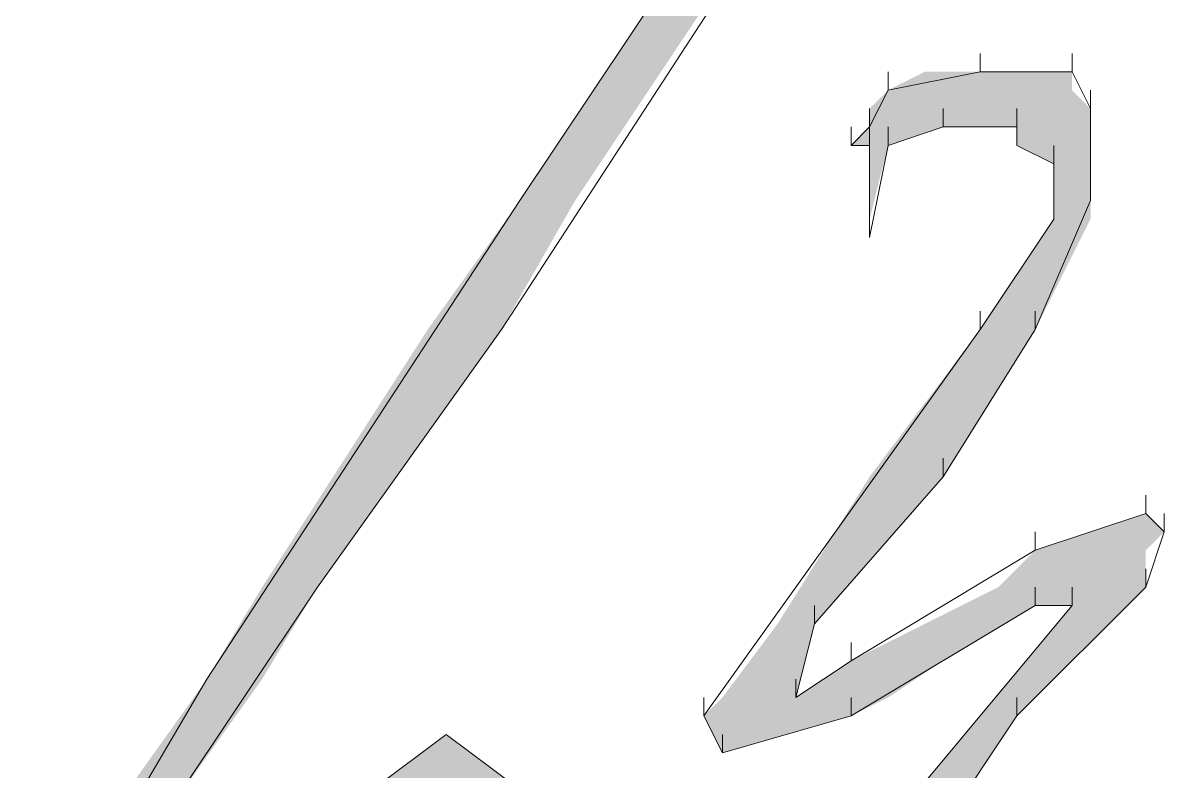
# Model space of a CAD drawing. Header units: millimetres. Extents: x 24 to 410, y 10 to 282.
# Drawn here: x 257.979 to 260.604, y 17.738 to 19.459 of the extents above; entities that cross this region are included whole.
import ezdxf

# ---------------------------------------------------------------- set-up
doc = ezdxf.new("R2010")
doc.units = ezdxf.units.MM
doc.layers.add('Watermark', color=7, linetype='Continuous')

msp = doc.modelspace()

# ---------------------------------------------------------------- hatches: boundary and pattern name
at = {"layer": 'Watermark'}
h = msp.add_hatch(color=256, dxfattribs=at)
h.dxf.hatch_style = 2
h.paths.add_polyline_path([(259.461, 19.558), (259.122333, 19.05), (259.249333, 19.05)])
h = msp.add_hatch(color=256, dxfattribs=at)
h.dxf.hatch_style = 2
h.paths.add_polyline_path([(259.461, 19.558), (259.588, 19.558), (259.249333, 19.05)])
h = msp.add_hatch(color=256, dxfattribs=at)
h.dxf.hatch_style = 2
h.paths.add_polyline_path([(260.053667, 19.346333), (259.969, 19.304), (260.392333, 19.304)])
h = msp.add_hatch(color=256, dxfattribs=at)
h.dxf.hatch_style = 2
h.paths.add_polyline_path([(260.180667, 19.346333), (260.053667, 19.346333), (260.392333, 19.346333)])
h = msp.add_hatch(color=256, dxfattribs=at)
h.dxf.hatch_style = 2
h.paths.add_polyline_path([(260.053667, 19.346333), (260.392333, 19.346333), (260.392333, 19.304)])
h = msp.add_hatch(color=256, dxfattribs=at)
h.dxf.hatch_style = 2
h.paths.add_polyline_path([(259.969, 19.304), (259.926667, 19.261667), (260.434667, 19.261667)])
h = msp.add_hatch(color=256, dxfattribs=at)
h.dxf.hatch_style = 2
h.paths.add_polyline_path([(259.969, 19.304), (260.392333, 19.304), (260.434667, 19.261667)])
h = msp.add_hatch(color=256, dxfattribs=at)
h.dxf.hatch_style = 2
h.paths.add_polyline_path([(259.926667, 19.261667), (259.926667, 19.219333), (260.434667, 19.219333)])
h = msp.add_hatch(color=256, dxfattribs=at)
h.dxf.hatch_style = 2
h.paths.add_polyline_path([(259.926667, 19.261667), (260.434667, 19.261667), (260.434667, 19.219333)])
h = msp.add_hatch(color=256, dxfattribs=at)
h.dxf.hatch_style = 2
h.paths.add_polyline_path([(259.926667, 19.219333), (259.884333, 19.177), (259.969, 19.177)])
h = msp.add_hatch(color=256, dxfattribs=at)
h.dxf.hatch_style = 2
h.paths.add_polyline_path([(259.926667, 19.219333), (260.434667, 19.219333)])
h = msp.add_hatch(color=256, dxfattribs=at)
h.dxf.hatch_style = 2
h.paths.add_polyline_path([(259.926667, 19.219333), (260.434667, 19.219333)])
h = msp.add_hatch(color=256, dxfattribs=at)
h.dxf.hatch_style = 2
h.paths.add_polyline_path([(259.926667, 19.219333), (260.096, 19.219333), (259.969, 19.177)])
h = msp.add_hatch(color=256, dxfattribs=at)
h.dxf.hatch_style = 2
h.paths.add_polyline_path([(260.265333, 19.219333), (260.265333, 19.177), (260.434667, 19.177)])
h = msp.add_hatch(color=256, dxfattribs=at)
h.dxf.hatch_style = 2
h.paths.add_polyline_path([(260.265333, 19.219333), (260.434667, 19.219333), (260.434667, 19.177)])
h = msp.add_hatch(color=256, dxfattribs=at)
h.dxf.hatch_style = 2
h.paths.add_polyline_path([(259.884333, 19.177), (259.969, 19.177)])
h = msp.add_hatch(color=256, dxfattribs=at)
h.dxf.hatch_style = 2
h.paths.add_polyline_path([(259.884333, 19.177), (259.969, 19.177)])
h = msp.add_hatch(color=256, dxfattribs=at)
h.dxf.hatch_style = 2
h.paths.add_polyline_path([(259.926667, 19.177), (259.926667, 19.007667)])
h = msp.add_hatch(color=256, dxfattribs=at)
h.dxf.hatch_style = 2
h.paths.add_polyline_path([(259.926667, 19.177), (259.969, 19.177), (259.926667, 19.007667)])
h = msp.add_hatch(color=256, dxfattribs=at)
h.dxf.hatch_style = 2
h.paths.add_polyline_path([(260.265333, 19.177), (260.35, 19.134667), (260.434667, 19.134667)])
h = msp.add_hatch(color=256, dxfattribs=at)
h.dxf.hatch_style = 2
h.paths.add_polyline_path([(260.265333, 19.177), (260.434667, 19.177), (260.434667, 19.134667)])
h = msp.add_hatch(color=256, dxfattribs=at)
h.dxf.hatch_style = 2
h.paths.add_polyline_path([(260.35, 19.134667), (260.35, 19.05), (260.434667, 19.05)])
h = msp.add_hatch(color=256, dxfattribs=at)
h.dxf.hatch_style = 2
h.paths.add_polyline_path([(260.35, 19.134667), (260.434667, 19.134667), (260.434667, 19.05)])
h = msp.add_hatch(color=256, dxfattribs=at)
h.dxf.hatch_style = 2
h.paths.add_polyline_path([(259.122333, 19.05), (258.910667, 18.753667), (259.08, 18.753667)])
h = msp.add_hatch(color=256, dxfattribs=at)
h.dxf.hatch_style = 2
h.paths.add_polyline_path([(259.122333, 19.05), (259.249333, 19.05), (259.08, 18.753667)])
h = msp.add_hatch(color=256, dxfattribs=at)
h.dxf.hatch_style = 2
h.paths.add_polyline_path([(260.35, 19.05), (260.35, 19.007667), (260.434667, 19.007667)])
h = msp.add_hatch(color=256, dxfattribs=at)
h.dxf.hatch_style = 2
h.paths.add_polyline_path([(260.35, 19.05), (260.434667, 19.05), (260.434667, 19.007667)])
h = msp.add_hatch(color=256, dxfattribs=at)
h.dxf.hatch_style = 2
h.paths.add_polyline_path([(259.926667, 19.007667), (259.926667, 18.965333)])
h = msp.add_hatch(color=256, dxfattribs=at)
h.dxf.hatch_style = 2
h.paths.add_polyline_path([(260.35, 19.007667), (260.180667, 18.753667), (260.307667, 18.753667)])
h = msp.add_hatch(color=256, dxfattribs=at)
h.dxf.hatch_style = 2
h.paths.add_polyline_path([(260.35, 19.007667), (260.434667, 19.007667), (260.307667, 18.753667)])
h = msp.add_hatch(color=256, dxfattribs=at)
h.dxf.hatch_style = 2
h.paths.add_polyline_path([(258.910667, 18.753667), (258.529667, 18.161), (258.656667, 18.161)])
h = msp.add_hatch(color=256, dxfattribs=at)
h.dxf.hatch_style = 2
h.paths.add_polyline_path([(258.910667, 18.753667), (259.08, 18.753667), (258.656667, 18.161)])
h = msp.add_hatch(color=256, dxfattribs=at)
h.dxf.hatch_style = 2
h.paths.add_polyline_path([(260.180667, 18.753667), (259.926667, 18.415), (260.096, 18.415)])
h = msp.add_hatch(color=256, dxfattribs=at)
h.dxf.hatch_style = 2
h.paths.add_polyline_path([(260.180667, 18.753667), (260.307667, 18.753667), (260.096, 18.415)])
h = msp.add_hatch(color=256, dxfattribs=at)
h.dxf.hatch_style = 2
h.paths.add_polyline_path([(259.926667, 18.415), (259.715, 18.076333), (259.799667, 18.076333)])
h = msp.add_hatch(color=256, dxfattribs=at)
h.dxf.hatch_style = 2
h.paths.add_polyline_path([(259.926667, 18.415), (260.096, 18.415), (259.799667, 18.076333)])
h = msp.add_hatch(color=256, dxfattribs=at)
h.dxf.hatch_style = 2
h.paths.add_polyline_path([(260.561667, 18.330333), (260.434667, 18.288), (260.604, 18.288)])
h = msp.add_hatch(color=256, dxfattribs=at)
h.dxf.hatch_style = 2
h.paths.add_polyline_path([(260.434667, 18.288), (260.307667, 18.245667), (260.561667, 18.245667)])
h = msp.add_hatch(color=256, dxfattribs=at)
h.dxf.hatch_style = 2
h.paths.add_polyline_path([(260.434667, 18.288), (260.604, 18.288), (260.561667, 18.245667)])
h = msp.add_hatch(color=256, dxfattribs=at)
h.dxf.hatch_style = 2
h.paths.add_polyline_path([(260.307667, 18.245667), (260.223, 18.161), (260.561667, 18.161)])
h = msp.add_hatch(color=256, dxfattribs=at)
h.dxf.hatch_style = 2
h.paths.add_polyline_path([(260.307667, 18.245667), (260.561667, 18.245667), (260.561667, 18.161)])
h = msp.add_hatch(color=256, dxfattribs=at)
h.dxf.hatch_style = 2
h.paths.add_polyline_path([(258.529667, 18.161), (258.402667, 17.949333), (258.529667, 17.949333)])
h = msp.add_hatch(color=256, dxfattribs=at)
h.dxf.hatch_style = 2
h.paths.add_polyline_path([(258.529667, 18.161), (258.656667, 18.161), (258.529667, 17.949333)])
h = msp.add_hatch(color=256, dxfattribs=at)
h.dxf.hatch_style = 2
h.paths.add_polyline_path([(260.223, 18.161), (260.138333, 18.118667), (260.519333, 18.118667)])
h = msp.add_hatch(color=256, dxfattribs=at)
h.dxf.hatch_style = 2
h.paths.add_polyline_path([(260.223, 18.161), (260.561667, 18.161), (260.519333, 18.118667)])
h = msp.add_hatch(color=256, dxfattribs=at)
h.dxf.hatch_style = 2
h.paths.add_polyline_path([(260.138333, 18.118667), (259.884333, 17.991667), (260.096, 17.991667)])
h = msp.add_hatch(color=256, dxfattribs=at)
h.dxf.hatch_style = 2
h.paths.add_polyline_path([(260.138333, 18.118667), (260.307667, 18.118667), (260.096, 17.991667)])
h = msp.add_hatch(color=256, dxfattribs=at)
h.dxf.hatch_style = 2
h.paths.add_polyline_path([(260.138333, 18.118667), (260.307667, 18.118667)])
h = msp.add_hatch(color=256, dxfattribs=at)
h.dxf.hatch_style = 2
h.paths.add_polyline_path([(260.138333, 18.118667), (260.392333, 18.118667), (260.307667, 18.118667)])
h = msp.add_hatch(color=256, dxfattribs=at)
h.dxf.hatch_style = 2
h.paths.add_polyline_path([(260.392333, 18.118667), (260.180667, 17.864667), (260.265333, 17.864667)])
h = msp.add_hatch(color=256, dxfattribs=at)
h.dxf.hatch_style = 2
h.paths.add_polyline_path([(260.392333, 18.118667), (260.519333, 18.118667), (260.265333, 17.864667)])
h = msp.add_hatch(color=256, dxfattribs=at)
h.dxf.hatch_style = 2
h.paths.add_polyline_path([(259.715, 18.076333), (259.588, 17.907), (259.757333, 17.907)])
h = msp.add_hatch(color=256, dxfattribs=at)
h.dxf.hatch_style = 2
h.paths.add_polyline_path([(259.715, 18.076333), (259.799667, 18.076333), (259.757333, 17.907)])
h = msp.add_hatch(color=256, dxfattribs=at)
h.dxf.hatch_style = 2
h.paths.add_polyline_path([(259.884333, 17.991667), (259.757333, 17.907), (259.969, 17.907)])
h = msp.add_hatch(color=256, dxfattribs=at)
h.dxf.hatch_style = 2
h.paths.add_polyline_path([(259.884333, 17.991667), (260.096, 17.991667), (259.969, 17.907)])
h = msp.add_hatch(color=256, dxfattribs=at)
h.dxf.hatch_style = 2
h.paths.add_polyline_path([(258.402667, 17.949333), (258.191, 17.653), (258.318, 17.653)])
h = msp.add_hatch(color=256, dxfattribs=at)
h.dxf.hatch_style = 2
h.paths.add_polyline_path([(258.402667, 17.949333), (258.529667, 17.949333), (258.318, 17.653)])
h = msp.add_hatch(color=256, dxfattribs=at)
h.dxf.hatch_style = 2
h.paths.add_polyline_path([(259.588, 17.907), (259.545667, 17.864667), (259.884333, 17.864667)])
h = msp.add_hatch(color=256, dxfattribs=at)
h.dxf.hatch_style = 2
h.paths.add_polyline_path([(259.588, 17.907), (259.969, 17.907), (259.884333, 17.864667)])
h = msp.add_hatch(color=256, dxfattribs=at)
h.dxf.hatch_style = 2
h.paths.add_polyline_path([(259.545667, 17.864667), (259.884333, 17.864667), (259.588, 17.78)])
h = msp.add_hatch(color=256, dxfattribs=at)
h.dxf.hatch_style = 2
h.paths.add_polyline_path([(260.180667, 17.864667), (259.969, 17.610667), (260.096, 17.610667)])
h = msp.add_hatch(color=256, dxfattribs=at)
h.dxf.hatch_style = 2
h.paths.add_polyline_path([(260.180667, 17.864667), (260.265333, 17.864667), (260.096, 17.610667)])
h = msp.add_hatch(color=256, dxfattribs=at)
h.dxf.hatch_style = 2
h.paths.add_polyline_path([(258.953, 17.822333), (258.783667, 17.695333), (259.122333, 17.695333)])

# ---------------------------------------------------------------- linework, layer by layer
at = {"layer": 'Watermark', "lineweight": 0}
for points in [[(258.318, 17.653), (258.656667, 18.161), (259.08, 18.753667), (259.630333, 19.600333)], [(259.461, 19.558), (259.122333, 19.05), (258.402667, 17.949333), (257.979333, 17.229667)], [(260.180667, 19.346333), (260.180667, 19.388667)], [(260.392333, 19.346333), (260.392333, 19.388667)], [(260.096, 17.610667), (260.265333, 17.864667), (260.561667, 18.161), (260.604, 18.288), (260.561667, 18.330333), (260.307667, 18.245667), (259.884333, 17.991667), (259.757333, 17.907), (259.799667, 18.076333), (260.096, 18.415), (260.307667, 18.753667), (260.434667, 19.05), (260.434667, 19.261667), (260.392333, 19.346333), (260.180667, 19.346333), (259.969, 19.304), (259.926667, 19.219333), (259.884333, 19.177), (259.926667, 19.177), (259.926667, 18.965333), (259.969, 19.177), (260.096, 19.219333), (260.265333, 19.219333), (260.265333, 19.177), (260.35, 19.134667), (260.35, 19.007667), (260.180667, 18.753667), (259.545667, 17.864667), (259.588, 17.78), (259.884333, 17.864667), (260.307667, 18.118667), (260.392333, 18.118667), (259.757333, 17.356667)], [(259.969, 19.304), (259.969, 19.346333)], [(260.434667, 19.261667), (260.434667, 19.304)], [(259.926667, 19.219333), (259.926667, 19.261667)], [(260.096, 19.219333), (260.096, 19.261667)], [(260.265333, 19.219333), (260.265333, 19.261667)], [(259.884333, 19.177), (259.884333, 19.219333)], [(259.926667, 19.177), (259.926667, 19.219333)], [(259.969, 19.177), (259.969, 19.219333)], [(260.265333, 19.177), (260.265333, 19.219333)], [(260.35, 19.134667), (260.35, 19.177)], [(260.434667, 19.05), (260.434667, 19.092333)], [(260.35, 19.007667), (260.35, 19.05)], [(259.926667, 18.965333), (259.926667, 19.007667)], [(260.180667, 18.753667), (260.180667, 18.796)], [(260.307667, 18.753667), (260.307667, 18.796)], [(260.096, 18.415), (260.096, 18.457333)], [(260.561667, 18.330333), (260.561667, 18.372667)], [(260.604, 18.288), (260.604, 18.330333)], [(260.307667, 18.245667), (260.307667, 18.288)], [(260.561667, 18.161), (260.561667, 18.203333)], [(260.307667, 18.118667), (260.307667, 18.161)], [(260.392333, 18.118667), (260.392333, 18.161)], [(259.799667, 18.076333), (259.799667, 18.118667)], [(259.884333, 17.991667), (259.884333, 18.034)], [(259.757333, 17.907), (259.757333, 17.949333)], [(259.545667, 17.864667), (259.545667, 17.907)], [(259.884333, 17.864667), (259.884333, 17.907)], [(260.265333, 17.864667), (260.265333, 17.907)], [(259.122333, 17.695333), (258.953, 17.822333), (258.614333, 17.568333)], [(259.588, 17.78), (259.588, 17.822333)]]:
    msp.add_lwpolyline(points, dxfattribs=at)

doc.saveas('drawing.dxf')
